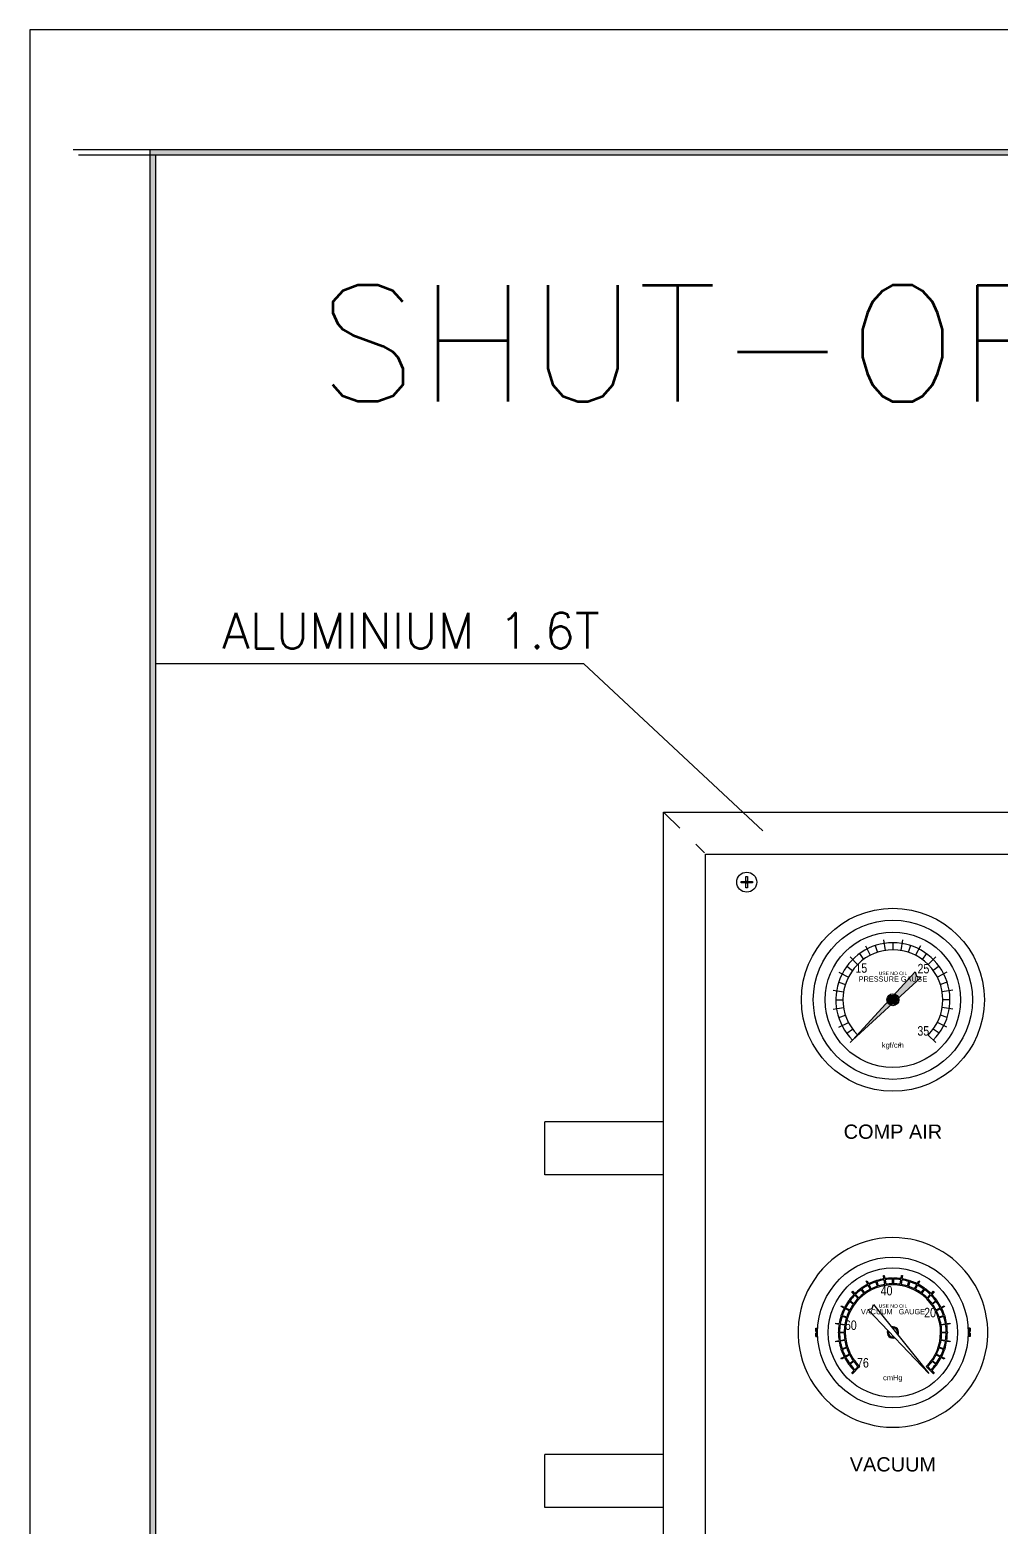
# Model space of a CAD drawing. Header units: millimetres. Extents: x 10903 to 284569, y 2319 to 62017.
# Drawn here: x 235613 to 237654, y 13578 to 16726 of the extents above; entities that cross this region are included whole.
import ezdxf
from ezdxf.enums import TextEntityAlignment as Align

# ---------------------------------------------------------------- set-up
doc = ezdxf.new("R2010")
doc.units = ezdxf.units.MM
doc.layers.add('cps', color=7, linetype='Continuous')
doc.layers.add('FORM', color=7, linetype='Continuous')
doc.styles.add('SANSSERIF', font='sas_____.pfb', dxfattribs={"height": 10})
doc.styles.get("Standard").update_dxf_attribs({"font": 'simple.shx', "bigfont": 'whgtxt.shx'})

msp = doc.modelspace()

# ---------------------------------------------------------------- hatches: boundary and pattern name
at = {"layer": 'cps'}
msp.add_hatch(color=256, dxfattribs=at).paths.add_polyline_path([(237475.2, 14743.9), (237477.8, 14734.5), (237487.2, 14731.9), (237343.4, 14600.1)])
h = msp.add_hatch(color=256, dxfattribs=at)
edge = h.paths.add_edge_path()
edge.add_arc((237428.3, 14685), 10, 0, 360)
at = {"layer": 'FORM'}
h = msp.add_hatch(color=256, dxfattribs=at)
h.paths.add_polyline_path([(235876.9, 10175.8), (244984.6, 10175.8), (244984.6, 16461.8), (235876.9, 16461.8)], flags=16)
h.paths.add_polyline_path([(235865.5, 10164.4), (244996.1, 10164.4), (244996.1, 16473.2), (235865.5, 16473.2)])

# ---------------------------------------------------------------- linework, layer by layer
at = {"layer": 'cps', "color": 8}
for p, q in [((236778, 15391.6), (235877.1, 15391.6)), ((237154.6, 15040.4), (236778, 15391.6))]:
    msp.add_line(p, q, dxfattribs=at)
at = {"layer": 'cps'}
for p, q in [((236945.8, 15080), (236947.2, 15078.6)), ((236945.8, 15080), (236945.8, 15080)), ((236947.2, 15078.6), (236945.8, 15080)), ((236945.8, 15080), (236945.8, 15080)), ((236945.8, 15080), (239135.8, 15080)), ((236945.8, 10366.6), (236945.8, 15080)), ((236947.9, 15077.8), (236947.2, 15078.6)), ((236947.2, 15078.6), (236947.9, 15077.8)), ((236947.9, 15077.8), (236979.8, 15046)), ((236979.8, 15046), (236947.9, 15077.8)), ((237031.8, 14994), (237013.5, 15012.3)), ((237013.5, 15012.3), (237031.8, 14994)), ((237034.3, 14991.5), (239047.3, 14991.5)), ((237034.3, 10455.1), (237034.3, 14991.5)), ((237108.8, 14934), (237119.2, 14934)), ((237108.8, 14930.9), (237108.8, 14934)), ((237119.2, 14930.9), (237108.8, 14930.9)), ((237119.2, 14944.5), (237122.4, 14944.5)), ((237119.2, 14934), (237119.2, 14944.5)), ((237122.4, 14934), (237119.2, 14934)), ((237119.2, 14934), (237120.8, 14932.5)), ((237119.2, 14930.9), (237119.2, 14934)), ((237120.8, 14932.5), (237119.2, 14932.5)), ((237120.8, 14932.5), (237119.2, 14930.9)), ((237119.2, 14930.9), (237122.4, 14930.9)), ((237119.2, 14920.5), (237119.2, 14930.9)), ((237120.8, 14932.5), (237122.4, 14934)), ((237120.8, 14934), (237120.8, 14932.5)), ((237122.4, 14932.5), (237120.8, 14932.5)), ((237122.4, 14930.9), (237120.8, 14932.5)), ((237120.8, 14932.5), (237120.8, 14930.9)), ((237122.4, 14944.5), (237122.4, 14934)), ((237122.4, 14934), (237122.4, 14930.9)), ((237122.4, 14934), (237132.8, 14934)), ((237132.8, 14930.9), (237122.4, 14930.9)), ((237122.4, 14930.9), (237122.4, 14920.5)), ((237132.8, 14934), (237132.8, 14930.9)), ((237122.4, 14920.5), (237119.2, 14920.5)), ((237370.4, 14798.6), (237380.6, 14778.5)), ((237391.2, 14799.1), (237395.9, 14784.8)), ((237408.4, 14810.9), (237411.9, 14788.7)), ((237428.3, 14805), (237428.3, 14790)), ((237448.2, 14810.9), (237444.7, 14788.7)), ((237465.4, 14799.1), (237460.7, 14784.8)), ((237486.2, 14798.6), (237476, 14778.5)), ((237338.1, 14775.1), (237354.1, 14759.2)), ((237357.8, 14782.1), (237366.6, 14769.9)), ((237498.8, 14782.1), (237490, 14769.9)), ((237518.5, 14775.1), (237502.5, 14759.2)), ((237314.7, 14742.9), (237334.7, 14732.7)), ((237331.2, 14755.5), (237343.4, 14746.7)), ((237343.4, 14600.1), (237475.2, 14743.9)), ((237475.2, 14743.9), (237477.8, 14734.5)), ((237477.8, 14734.5), (237487.2, 14731.9)), ((237525.4, 14755.5), (237513.2, 14746.7)), ((237541.9, 14742.9), (237521.9, 14732.7)), ((237302.4, 14704.9), (237324.6, 14701.4)), ((237314.2, 14722.1), (237328.4, 14717.4)), ((237343.4, 14600.1), (237487.2, 14731.9)), ((237542.4, 14722.1), (237528.2, 14717.4)), ((237554.2, 14704.9), (237532, 14701.4)), ((237308.3, 14685), (237323.3, 14685)), ((237548.3, 14685), (237533.3, 14685)), ((237302.4, 14665), (237324.6, 14668.6)), ((237314.2, 14647.9), (237328.4, 14652.5)), ((237542.4, 14647.9), (237528.2, 14652.5)), ((237554.2, 14665), (237532, 14668.6)), ((237314.7, 14627.1), (237334.7, 14637.3)), ((237331.2, 14614.4), (237343.4, 14623.3)), ((237518.5, 14594.8), (237502.5, 14610.7)), ((237525.4, 14614.4), (237513.2, 14623.3)), ((237541.9, 14627.1), (237521.9, 14637.3)), ((237338.1, 14594.8), (237343.4, 14600.1)), ((236695.8, 14316.9), (236695.8, 14428)), ((236945.8, 14428), (236695.8, 14428)), ((236945.8, 14316.9), (236695.8, 14316.9)), ((237408.3, 14105), (237410.2, 14105.2)), ((237409.5, 14097.9), (237408.3, 14105)), ((237410.2, 14105.2), (237411.3, 14098.2)), ((237445.3, 14098.2), (237446.4, 14105.2)), ((237446.4, 14105.2), (237448.3, 14105)), ((237448.3, 14105), (237447.1, 14097.9)), ((237341.6, 14070.3), (237343, 14071.7)), ((237343, 14071.7), (237348, 14066.6)), ((237360.3, 14077), (237361.8, 14078.1)), ((237360.3, 14077), (237360.3, 14077)), ((237367.3, 14067.4), (237361.6, 14075.2)), ((237361.8, 14078.1), (237361.8, 14078.1)), ((237363.1, 14076.3), (237368.8, 14068.5)), ((237372.2, 14092.9), (237373.9, 14093.8)), ((237375.5, 14086.5), (237372.2, 14092.9)), ((237373.9, 14093.8), (237377.2, 14087.4)), ((237380.9, 14075.9), (237376.5, 14084.5)), ((237378.2, 14085.4), (237382.6, 14076.8)), ((237392, 14093.5), (237393.8, 14094.1)), ((237392, 14093.5), (237392, 14093.5)), ((237395.7, 14082.2), (237392.7, 14091.4)), ((237393.8, 14094.1), (237393.8, 14094.1)), ((237394.5, 14091.9), (237397.5, 14082.8)), ((237411.3, 14086.1), (237409.8, 14095.6)), ((237411.7, 14095.9), (237413.2, 14086.4)), ((237427.3, 14099.4), (237427.3, 14099.4)), ((237427.3, 14099.4), (237429.3, 14099.4)), ((237427.3, 14087.5), (237427.3, 14097.1)), ((237429.3, 14099.4), (237429.3, 14099.4)), ((237429.3, 14097.1), (237429.3, 14087.5)), ((237443.4, 14086.4), (237444.9, 14095.9)), ((237446.8, 14095.6), (237445.3, 14086.1)), ((237459.1, 14082.8), (237462, 14091.9)), ((237463.9, 14091.3), (237460.9, 14082.2)), ((237462.8, 14094.1), (237462.8, 14094.1)), ((237462.8, 14094.1), (237464.6, 14093.5)), ((237464.6, 14093.5), (237464.6, 14093.5)), ((237474, 14076.8), (237478.3, 14085.3)), ((237480, 14084.4), (237475.7, 14075.9)), ((237479.4, 14087.4), (237482.7, 14093.8)), ((237484.4, 14092.9), (237481.1, 14086.5)), ((237482.7, 14093.8), (237484.4, 14092.9)), ((237487.8, 14068.5), (237493.4, 14076.2)), ((237495, 14075.1), (237489.3, 14067.4)), ((237494.8, 14078.1), (237494.8, 14078.1)), ((237494.8, 14078.1), (237496.4, 14077)), ((237496.4, 14077), (237496.3, 14077)), ((237508.6, 14066.6), (237513.6, 14071.7)), ((237513.6, 14071.7), (237515, 14070.3)), ((237319.5, 14039.3), (237320.4, 14041)), ((237320.4, 14041), (237326.8, 14037.8)), ((237335.1, 14051.5), (237336.3, 14053)), ((237335.1, 14051.5), (237335.1, 14051.5)), ((237336.3, 14053), (237336.3, 14053)), ((237344.8, 14044.5), (237337, 14050.1)), ((237338.1, 14051.7), (237345.9, 14046)), ((237346.7, 14065.2), (237341.6, 14070.3)), ((237355.1, 14056.8), (237348.3, 14063.6)), ((237349.7, 14065), (237356.5, 14058.2)), ((237384.5, 14035.3), (237387.6, 14044.1)), ((237387.6, 14044.1), (237503.5, 13898.6)), ((237500.1, 14058.2), (237506.9, 14064.9)), ((237508.2, 14063.6), (237501.5, 14056.8)), ((237515, 14070.3), (237509.9, 14065.2)), ((237510.7, 14046), (237518.4, 14051.6)), ((237519.5, 14050.1), (237511.8, 14044.5)), ((237520.3, 14053), (237520.3, 14053)), ((237520.3, 14053), (237521.5, 14051.5)), ((237521.5, 14051.5), (237521.5, 14051.5)), ((237529.8, 14037.8), (237536.2, 14041)), ((237536.2, 14041), (237537.1, 14039.3)), ((237319.1, 14019.4), (237319.7, 14021.3)), ((237319.2, 14019.4), (237319.1, 14019.4)), ((237325.9, 14036.1), (237319.5, 14039.3)), ((237319.7, 14021.3), (237319.7, 14021.3)), ((237330.5, 14015.8), (237321.3, 14018.7)), ((237321.9, 14020.6), (237331.1, 14017.6)), ((237336.5, 14030.7), (237327.9, 14035.1)), ((237328.8, 14036.8), (237337.4, 14032.4)), ((237375.3, 14033.5), (237384.5, 14035.3)), ((237503.5, 13898.6), (237375.3, 14033.5)), ((237519.2, 14032.4), (237527.7, 14036.7)), ((237528.6, 14035), (237520.1, 14030.7)), ((237525.5, 14017.6), (237534.5, 14020.5)), ((237535.1, 14018.7), (237526.1, 14015.8)), ((237537.1, 14039.3), (237530.7, 14036.1)), ((237536.9, 14021.3), (237537.5, 14019.4)), ((237536.9, 14021.3), (237536.9, 14021.3)), ((237537.5, 14019.4), (237537.4, 14019.4)), ((237266.1, 13986.7), (237266.1, 13993.7)), ((237266.1, 13993.7), (237268.3, 13993.7)), ((237266.1, 13986.7), (237268.3, 13986.7)), ((237268.3, 13983.2), (237266.1, 13983.2)), ((237266.1, 13976.2), (237266.1, 13983.2)), ((237268.3, 13986.7), (237268.3, 13993.7)), ((237270, 13992.1), (237268.3, 13993.7)), ((237268.3, 13976.2), (237268.3, 13983.2)), ((237270, 13977.9), (237268.3, 13976.2)), ((237269.1, 13983.2), (237269.1, 13986.7)), ((237308, 14003.1), (237308.3, 14004.9)), ((237315.1, 14001.9), (237308, 14003.1)), ((237308.3, 14004.9), (237315.4, 14003.8)), ((237313.8, 13985.9), (237313.8, 13985.9)), ((237313.8, 13984), (237313.8, 13985.9)), ((237313.8, 13984), (237313.8, 13984)), ((237316.2, 13985.9), (237325.8, 13985.9)), ((237325.8, 13984), (237316.2, 13984)), ((237326.9, 14000.1), (237317.4, 14001.6)), ((237317.7, 14003.5), (237327.2, 14002)), ((237529.4, 14002), (237538.8, 14003.4)), ((237539.1, 14001.6), (237529.7, 14000.1)), ((237530.8, 13985.9), (237540.3, 13985.9)), ((237540.3, 13984), (237530.8, 13984)), ((237541.2, 14003.8), (237548.3, 14004.9)), ((237548.6, 14003.1), (237541.5, 14001.9)), ((237542.8, 13985.9), (237542.8, 13985.9)), ((237542.8, 13985.9), (237542.8, 13984)), ((237542.8, 13984), (237542.8, 13984)), ((237548.3, 14004.9), (237548.6, 14003.1)), ((237586.6, 13992.1), (237588.3, 13993.7)), ((237586.6, 13977.9), (237588.3, 13976.2)), ((237587.6, 13986.7), (237587.6, 13983.2)), ((237588.3, 13993.7), (237588.3, 13986.7)), ((237590.6, 13993.7), (237588.3, 13993.7)), ((237588.3, 13986.7), (237590.6, 13986.7)), ((237590.6, 13983.2), (237588.3, 13983.2)), ((237588.3, 13983.2), (237588.3, 13976.2)), ((237590.6, 13993.7), (237590.6, 13986.7)), ((237590.6, 13983.2), (237590.6, 13976.2)), ((237266.1, 13976.2), (237268.3, 13976.2)), ((237308, 13966.9), (237315.1, 13968)), ((237308.3, 13965), (237308, 13966.9)), ((237315.4, 13966.1), (237308.3, 13965)), ((237317.4, 13968.4), (237326.9, 13969.9)), ((237327.2, 13968), (237317.7, 13966.5)), ((237319.1, 13950.5), (237319.2, 13950.5)), ((237319.7, 13948.7), (237319.1, 13950.5)), ((237319.7, 13948.7), (237319.7, 13948.7)), ((237321.4, 13951.2), (237330.5, 13954.2)), ((237331.1, 13952.4), (237322, 13949.4)), ((237534.5, 13949.5), (237525.5, 13952.4)), ((237526.1, 13954.2), (237535.1, 13951.3)), ((237538.8, 13966.5), (237529.4, 13968)), ((237529.7, 13969.9), (237539.1, 13968.4)), ((237537.5, 13950.5), (237536.9, 13948.7)), ((237536.9, 13948.7), (237536.9, 13948.7)), ((237537.4, 13950.5), (237537.5, 13950.5)), ((237548.3, 13965), (237541.2, 13966.1)), ((237541.5, 13968), (237548.6, 13966.9)), ((237548.6, 13966.9), (237548.3, 13965)), ((237590.6, 13976.2), (237588.3, 13976.2)), ((237319.5, 13930.6), (237325.9, 13933.9)), ((237320.4, 13928.9), (237319.5, 13930.6)), ((237326.8, 13932.2), (237320.4, 13928.9)), ((237328, 13934.9), (237336.5, 13939.3)), ((237337.4, 13937.6), (237328.8, 13933.2)), ((237335.1, 13918.5), (237335.1, 13918.5)), ((237336.3, 13916.9), (237335.1, 13918.5)), ((237336.3, 13916.9), (237336.3, 13916.9)), ((237337.1, 13919.9), (237344.8, 13925.5)), ((237345.9, 13923.9), (237338.2, 13918.3)), ((237357, 13914.6), (237358.2, 13913.5)), ((237357, 13914.6), (237357, 13914.6)), ((237498.4, 13913.5), (237499.1, 13914.2)), ((237518.3, 13918.4), (237510.7, 13923.9)), ((237511.8, 13925.5), (237519.4, 13919.9)), ((237527.6, 13933.3), (237519.2, 13937.6)), ((237520.1, 13939.3), (237528.5, 13935)), ((237521.5, 13918.5), (237520.3, 13916.9)), ((237520.3, 13916.9), (237520.3, 13916.9)), ((237521.5, 13918.5), (237521.5, 13918.5)), ((237536.2, 13928.9), (237529.8, 13932.2)), ((237530.7, 13933.9), (237537.1, 13930.6)), ((237537.1, 13930.6), (237536.2, 13928.9)), ((237341.6, 13899.7), (237346.7, 13904.7)), ((237343, 13898.3), (237341.6, 13899.7)), ((237358.2, 13913.5), (237343, 13898.3)), ((237348.4, 13906.4), (237355.1, 13913.2)), ((237513.6, 13898.3), (237498.4, 13913.5)), ((237501.5, 13913.2), (237508.1, 13906.5)), ((237509.9, 13904.7), (237515, 13899.7)), ((237515, 13899.7), (237513.6, 13898.3)), ((236695.8, 13616.9), (236695.8, 13728)), ((236945.8, 13728), (236695.8, 13728)), ((236945.8, 13616.9), (236695.8, 13616.9))]:
    msp.add_line(p, q, dxfattribs=at)
for centre, radius in [((237120.8, 14932.5), 21), ((237428.3, 14685), 192.5), ((237428.3, 14685), 167.5), ((237428.3, 14685), 142.5), ((237428.3, 14685), 12.5), ((237428.3, 14685), 10), ((237428.3, 13985), 158.5), ((237428.3, 13985), 135.9)]:
    msp.add_circle(centre, radius, dxfattribs=at)
for centre, radius, start, end in [((237428.3, 14685), 120, 315, 225), ((237428.3, 14685), 105, 315, 224.6426), ((237428.3, 13985), 199.5, 86.2973, 213.7027), ((237428.3, 13985), 199.5, 333.7027, 86.2973), ((237428.3, 13985), 100.2, 315, 224.6426), ((237428.3, 13985), 114.5, 126.4775, 134.5225), ((237428.2, 13985.1), 112.1, 126.477, 134.5101), ((237428.3, 13985), 114.5, 117.4775, 125.5225), ((237428.2, 13985.1), 112.1, 117.469, 125.5018), ((237428.3, 13985), 102.5, 117.533, 125.467), ((237428.3, 13985), 114.5, 108.4775, 116.5225), ((237428.2, 13985.1), 112.1, 108.4614, 116.4937), ((237428.3, 13985), 102.5, 108.533, 116.467), ((237428.3, 13985), 114.5, 99.4775, 107.5225), ((237428.2, 13985.1), 112.1, 99.4545, 107.4862), ((237428.3, 13985), 102.5, 99.533, 107.467), ((237428.3, 13985), 114.5, 90.4775, 98.5225), ((237428.2, 13985.1), 112.1, 90.4484, 98.4793), ((237428.3, 13985), 102.5, 90.533, 98.467), ((237428.3, 13985), 114.5, 81.4775, 89.5225), ((237428.2, 13985.1), 112.1, 81.4433, 89.4732), ((237428.3, 13985), 102.5, 81.533, 89.467), ((237428.3, 13985), 102.5, 72.533, 80.467), ((237428.2, 13985.1), 112.1, 72.4392, 80.468), ((237428.3, 13985), 114.5, 72.4775, 80.5225), ((237428.3, 13985), 102.5, 63.533, 71.467), ((237428.2, 13985.1), 112.1, 63.4364, 71.464), ((237428.3, 13985), 114.5, 63.4775, 71.5225), ((237428.3, 13985), 102.5, 54.533, 62.467), ((237428.2, 13985.1), 112.1, 54.4348, 62.4611), ((237428.3, 13985), 114.5, 54.4775, 62.5225), ((237428.2, 13985.1), 112.1, 45.4345, 53.4595), ((237428.3, 13985), 114.5, 45.4775, 53.5225), ((237428.3, 13985), 114.5, 144.4775, 152.5225), ((237428.2, 13985.1), 112.1, 144.4936, 152.5266), ((237428.3, 13985), 114.5, 135.4775, 143.5225), ((237428.3, 13985), 102.5, 144.533, 152.467), ((237428.2, 13985.1), 112.1, 135.4853, 143.5184), ((237428.3, 13985), 102.5, 135.533, 143.467), ((237428.3, 13985), 102.5, 126.533, 134.467), ((237428.3, 13985), 102.5, 45.533, 53.467), ((237428.3, 13985), 102.5, 36.533, 44.467), ((237428.2, 13985.1), 112.1, 36.4355, 44.4592), ((237428.3, 13985), 114.5, 36.4775, 44.5225), ((237428.3, 13985), 102.5, 27.533, 35.467), ((237428.2, 13985.1), 112.1, 27.4378, 35.4603), ((237428.3, 13985), 114.5, 27.4775, 35.5225), ((237428.3, 13985), 114.5, 162.4775, 170.5225), ((237428.2, 13985.1), 112.1, 162.5097, 170.5417), ((237428.3, 13985), 114.5, 153.4775, 161.5225), ((237428.2, 13985.1), 112.1, 153.5018, 161.5344), ((237428.3, 13985), 102.5, 162.533, 170.467), ((237428.3, 13985), 102.5, 153.533, 161.467), ((237428.3, 13985), 102.5, 18.533, 26.467), ((237428.3, 13985), 102.5, 9.533, 17.467), ((237428.2, 13985.1), 112.1, 18.4413, 26.4626), ((237428.3, 13985), 114.5, 18.4775, 26.5225), ((237428.2, 13985.1), 112.1, 9.446, 17.4661), ((237428.3, 13985), 114.5, 9.4775, 17.5225), ((237428.3, 13985), 114.5, 171.4775, 179.5225), ((237428.3, 13985), 114.5, 180.4775, 188.5225), ((237428.2, 13985.1), 112.1, 171.517, 179.5483), ((237428.2, 13985.1), 112.1, 180.5236, 188.554), ((237428.3, 13985), 102.5, 171.533, 179.467), ((237428.3, 13985), 102.5, 180.533, 188.467), ((237428.3, 13985), 11.9, 158.2937, 288.7828), ((237428.3, 13985), 9.54, 165.1011, 281.9755), ((237428.3, 13985), 11.9, 333.2937, 103.7828), ((237428.3, 13985), 9.54, 340.1011, 96.9755), ((237428.3, 13985), 102.5, 0.533, 8.467), ((237428.3, 13985), 102.5, 351.533, 359.467), ((237428.2, 13985.1), 112.1, 0.4517, 8.4708), ((237428.2, 13985.1), 112.1, 351.4583, 359.4764), ((237428.3, 13985), 114.5, 0.4775, 8.5225), ((237428.3, 13985), 114.5, 351.4775, 359.5225), ((237428.3, 13985), 114.5, 189.4775, 197.5225), ((237428.2, 13985.1), 112.1, 189.5292, 197.5587), ((237428.3, 13985), 114.5, 198.4775, 206.5225), ((237428.2, 13985.1), 112.1, 198.5339, 206.5622), ((237428.3, 13985), 102.5, 189.533, 197.467), ((237428.3, 13985), 102.5, 198.533, 206.467), ((237428.3, 13985), 102.5, 333.533, 341.467), ((237428.3, 13985), 102.5, 342.533, 350.467), ((237428.2, 13985.1), 112.1, 333.4734, 341.4903), ((237428.3, 13985), 114.5, 333.4775, 341.5225), ((237428.2, 13985.1), 112.1, 342.4656, 350.483), ((237428.3, 13985), 114.5, 342.4775, 350.5225), ((237428.3, 13985), 114.5, 207.4775, 215.5225), ((237428.2, 13985.1), 112.1, 207.5374, 215.5645), ((237428.3, 13985), 114.5, 216.4775, 224.5225), ((237428.3, 13985), 102.5, 207.533, 215.467), ((237428.2, 13985.1), 112.1, 216.5397, 224.5655), ((237428.3, 13985), 102.5, 216.533, 224.467), ((237428.3, 13985), 102.5, 315.533, 323.467), ((237428.2, 13985.1), 112.1, 315.4899, 323.5064), ((237428.3, 13985), 114.5, 315.4775, 323.5225), ((237428.3, 13985), 102.5, 324.533, 332.467), ((237428.2, 13985.1), 112.1, 324.4816, 332.4982), ((237428.3, 13985), 114.5, 324.4775, 332.5225), ((237428.3, 13985), 199.5, 213.7027, 333.7027)]:
    msp.add_arc(centre, radius, start, end, dxfattribs=at)
for points, weights in [([(237268.3, 13986.7), (237268.7, 13986.7), (237269.1, 13986.7)], [1, 1.00104997016, 1]), ([(237269.1, 13983.2), (237268.7, 13983.2), (237268.3, 13983.2)], [1, 1.00104997027, 1]), ([(237587.6, 13986.7), (237587.9, 13986.7), (237588.3, 13986.7)], [1, 1.00104997027, 1]), ([(237588.3, 13983.2), (237587.9, 13983.2), (237587.6, 13983.2)], [1, 1.00104997016, 1])]:
    msp.add_rational_spline(points, weights, degree=2, dxfattribs=at)
at = {"layer": 'FORM', "color": 8}
for p, q in [((235613.1, 16725.6), (235613.1, 9912)), ((245248.5, 16725.6), (235613.1, 16725.6))]:
    msp.add_line(p, q, dxfattribs=at)
at = {"layer": 'FORM'}
for p, q in [((244834.7, 16473.2), (235704.1, 16473.2)), ((235865.5, 16473.2), (235865.5, 10164.4)), ((244823.2, 16461.8), (235715.5, 16461.8)), ((235876.9, 16461.8), (235876.9, 10175.8))]:
    msp.add_line(p, q, dxfattribs=at)

# ---------------------------------------------------------------- texts
at = {"layer": 'cps', "color": 8}
msp.add_text('ALUMINIUM 1.6T', height=75, dxfattribs=at).set_placement((236017.3, 15423.9))
at = {"layer": 'cps', "style": 'SANSSERIF', "width": 0.8}
for s, height, p in [('15', 20, (237361.8, 14751.7)), ('PRESSURE GAUGE', 11, (237428.4, 14728.7)), ('USE NO OIL', 7.5, (237428.4, 14740.6)), ('25', 20, (237492.5, 14750.5)), ('35', 20, (237492.2, 14619.5)), ('kgf/cm', 11.25, (237428.1, 14588.2)), ('2', 6.75, (237443.5, 14591.5)), ('40', 20, (237414.9, 14072.9)), ('USE NO OIL', 7.5, (237428.4, 14040.6)), ('60', 20, (237339.7, 14000.3)), ('VACUUM   GAUGE', 11, (237428.4, 14028.7)), ('20', 20, (237506.4, 14026.8)), ('76', 20, (237365.2, 13921.2)), ('cmHg', 11.25, (237428.1, 13888.2))]:
    msp.add_text(s, height=height, dxfattribs=at).set_placement(p, align=Align.MIDDLE)
at = {"layer": 'cps', "style": 'SANSSERIF'}
for s, p in [('COMP AIR', (237428.3, 14407.5)), ('VACUUM', (237428.3, 13707.5))]:
    msp.add_text(s, height=30, dxfattribs=at).set_placement(p, align=Align.MIDDLE)
at = {"layer": 'FORM', "ltscale": 2}
msp.add_text('SHUT-OFF VALVE FOR 6 GASES', height=245.143, dxfattribs=at).set_placement((236219, 15943.5))

doc.saveas('drawing.dxf')
